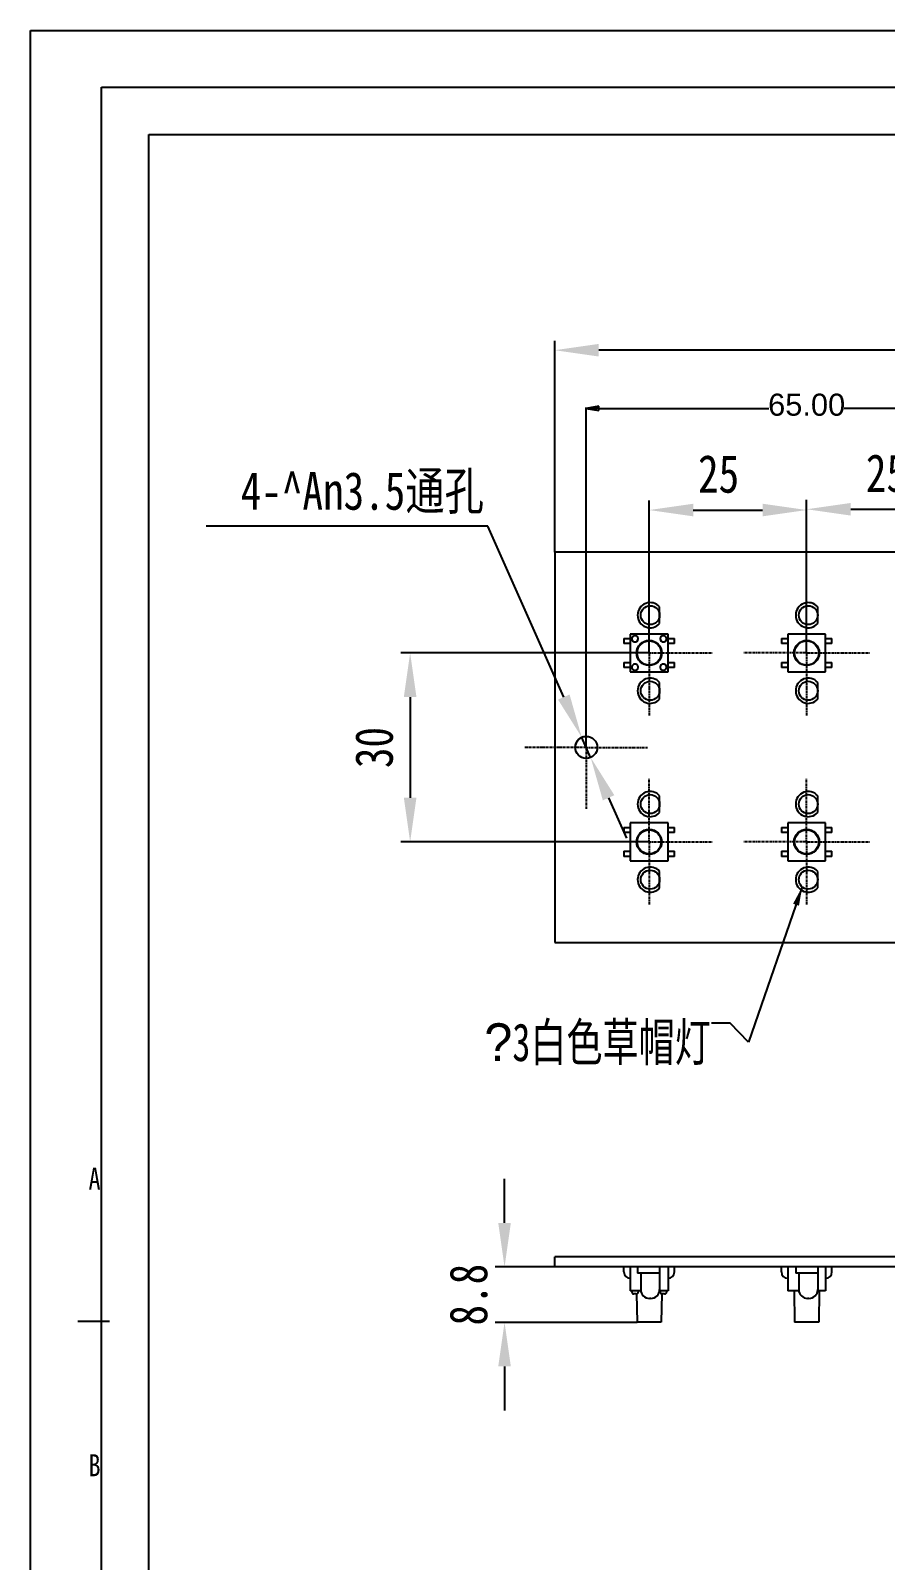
# Model space of a CAD drawing. Header units: inches. Extents: x 42 to 642, y 16 to 461.
# Drawn here: x 42.4 to 178.1, y 218.2 to 461.1 of the extents above; entities that cross this region are included whole.
import ezdxf

# ---------------------------------------------------------------- set-up
doc = ezdxf.new("R2010")
doc.units = ezdxf.units.IN
doc.header["$MEASUREMENT"] = 0
doc.linetypes.add('CENTER', pattern=[0.6, 0.375, -0.075, 0.075, -0.075])
for name, color, linetype in [('PRT0204_DXF_AXIS', 7, 'Continuous'), ('PRT0204_DXF_CONTINUOUS_LINE', 7, 'Continuous'), ('PRT0204_DXF_DIMENSION', 7, 'Continuous'), ('PRT0204_DXF_TEXT', 7, 'Continuous')]:
    doc.layers.add(name, color=color, linetype=linetype)
doc.styles.get("Standard").update_dxf_attribs({"font": 'arial.ttf'})
doc.styles.add('TEXTSTYLE_2', font='txt', dxfattribs={"width": 0.8})
doc.styles.add('TEXTSTYLE_6', font='symbol_asme.ttf')
doc.dimstyles.new('DIMSTYLE_1', dxfattribs={"dimtxt": 3.5, "dimasz": 2, "dimexe": 0.125, "dimexo": 0.0625, "dimgap": 0.078125, "dimtad": 0, "dimtih": 1, "dimtoh": 1, "dimzin": 4, "dimdsep": 46, "dimtxsty": 'Standard', "dimblk": 'CLOSED', "dimcen": 0.09, "dimclrd": 1, "dimclre": 3, "dimclrt": 6, "dimadec": 0, "dimazin": 0, "dimtfac": 1, "dimtofl": 0, "dimtmove": 0, "dimatfit": 3, "dimldrblk": 'CLOSED', "dimfxl": 1, "dimtolj": 1, "dimtzin": 4, "dimarcsym": 0})
doc.dimstyles.new('DIMSTYLE_2', dxfattribs={"dimtxt": 6, "dimasz": 7, "dimexe": 1.5, "dimexo": 0, "dimgap": 0.75, "dimtad": 1, "dimdec": 3, "dimdsep": 46, "dimtxsty": 'TEXTSTYLE_2', "dimblk": '_FILLED', "dimblk1": '_FILLED', "dimblk2": '_FILLED', "dimcen": 0.09, "dimadec": 3, "dimazin": 2, "dimtp": 0.5, "dimtm": 0.5, "dimtfac": 1, "dimtdec": 3, "dimtofl": 0, "dimtmove": 0, "dimatfit": 3, "dimldrblk": '_FILLED', "dimfxl": 1, "dimtolj": 1, "dimarcsym": 0})
doc.dimstyles.new('DIMSTYLE_3', dxfattribs={"dimtxt": 6, "dimasz": 7, "dimexe": 1.5, "dimexo": 0, "dimgap": 0.75, "dimtad": 1, "dimdec": 3, "dimdsep": 46, "dimtxsty": 'TEXTSTYLE_2', "dimblk": '_FILLED', "dimblk1": '_FILLED', "dimblk2": '_FILLED', "dimcen": 0.09, "dimadec": 3, "dimazin": 2, "dimtp": 0.2, "dimtm": 0.2, "dimtfac": 1, "dimtdec": 3, "dimtofl": 0, "dimtmove": 0, "dimatfit": 3, "dimldrblk": '_FILLED', "dimfxl": 1, "dimtolj": 1, "dimarcsym": 0})
doc.dimstyles.new('DIMSTYLE_4', dxfattribs={"dimtxt": 6, "dimasz": 7, "dimexe": 1.5, "dimexo": 0, "dimtad": 1, "dimdec": 3, "dimdsep": 46, "dimtxsty": 'TEXTSTYLE_2', "dimblk": '_FILLED', "dimblk1": '_FILLED', "dimblk2": '_FILLED', "dimcen": 0.09, "dimadec": 3, "dimazin": 2, "dimtp": 0.1, "dimtm": 0.1, "dimtfac": 1, "dimtdec": 3, "dimtmove": 0, "dimatfit": 2, "dimldrblk": '_FILLED', "dimfxl": 1, "dimtolj": 1, "dimarcsym": 0})
doc.dimstyles.get("Standard").update_dxf_attribs({"dimtxt": 5, "dimasz": 3, "dimexe": 0.18, "dimexo": 0.0625, "dimgap": 0.09, "dimtad": 0, "dimtih": 1, "dimtoh": 1, "dimdec": 1, "dimzin": 0, "dimdsep": 46, "dimtxsty": 'Standard', "dimcen": 0.09, "dimclrd": 3, "dimclre": 4, "dimclrt": 1, "dimadec": 0, "dimazin": 0, "dimtfac": 1, "dimtdec": 1, "dimtofl": 0, "dimtmove": 0, "dimatfit": 3, "dimfxl": 1, "dimtolj": 1, "dimtzin": 0, "dimarcsym": 0})

# ---------------------------------------------------------------- blocks, each defined once
blk = doc.blocks.new('_FILLED')
at = {"color": 0, "linetype": 'ByBlock'}
blk.add_solid([(0, 0), (-1, 0.143), (-1, -0.143)], dxfattribs=at)
blk = doc.blocks.new('*D90')
at = {"layer": 'Defpoints', "color": 0, "linetype": 'Continuous', "transparency": 16777216}
for p in [(125.63, 410.35), (125.63, 378.27), (365.63, 378.27)]:
    blk.add_point(p, dxfattribs=at)
at = {"layer": 'PRT0204_DXF_DIMENSION', "color": 0, "linetype": 'Continuous', "lineweight": -2, "transparency": 16777216}
for p, q in [((125.63, 378.27), (125.63, 411.85)), ((365.63, 378.27), (365.63, 411.85)), ((358.63, 410.35), (132.63, 410.35))]:
    blk.add_line(p, q, dxfattribs=at)
at = {"layer": 'PRT0204_DXF_DIMENSION', "color": 0, "linetype": 'Continuous', "lineweight": -2, "transparency": 16777216, "xscale": 7, "yscale": 7, "zscale": 7, "rotation": 180}
blk.add_blockref('_FILLED', (125.63, 410.35), dxfattribs=at)
at = {"layer": 'PRT0204_DXF_DIMENSION', "color": 0, "linetype": 'Continuous', "lineweight": -2, "transparency": 16777216, "xscale": 7, "yscale": 7, "zscale": 7}
blk.add_blockref('_FILLED', (365.63, 410.35), dxfattribs=at)
at = {"layer": 'PRT0204_DXF_DIMENSION', "color": 0, "linetype": 'Continuous', "transparency": 16777216, "insert": (245.57, 419.1), "char_height": 6, "attachment_point": 2, "line_spacing_factor": 0.9, "style": 'TEXTSTYLE_2'}
blk.add_mtext('\\A1;240', dxfattribs=at)
blk = doc.blocks.new('*D91')
at = {"layer": 'Defpoints', "color": 0, "linetype": 'Continuous', "transparency": 16777216}
for p in [(140.63, 362.27), (102.68, 332.27), (140.63, 332.27)]:
    blk.add_point(p, dxfattribs=at)
at = {"layer": 'PRT0204_DXF_DIMENSION', "color": 0, "linetype": 'Continuous', "lineweight": -2, "transparency": 16777216}
for p, q in [((140.63, 362.27), (101.18, 362.27)), ((102.68, 355.27), (102.68, 339.27)), ((140.63, 332.27), (101.18, 332.27))]:
    blk.add_line(p, q, dxfattribs=at)
at = {"layer": 'PRT0204_DXF_DIMENSION', "color": 0, "linetype": 'Continuous', "lineweight": -2, "transparency": 16777216, "xscale": 7, "yscale": 7, "zscale": 7}
for p, rotation in [((102.68, 362.27), 90), ((102.68, 332.27), 270)]:
    blk.add_blockref('_FILLED', p, dxfattribs=dict(at, rotation=rotation))
at = {"layer": 'PRT0204_DXF_DIMENSION', "color": 0, "linetype": 'Continuous', "transparency": 16777216, "insert": (93.93, 347.25), "char_height": 6, "attachment_point": 2, "rotation": 90, "line_spacing_factor": 0.9, "style": 'TEXTSTYLE_2'}
blk.add_mtext('\\A1;30', dxfattribs=at)
blk = doc.blocks.new('*D92')
at = {"layer": 'Defpoints', "color": 0, "linetype": 'Continuous', "transparency": 16777216}
for p in [(165.63, 384.97), (140.63, 362.27), (165.63, 362.27)]:
    blk.add_point(p, dxfattribs=at)
at = {"layer": 'PRT0204_DXF_DIMENSION', "color": 0, "linetype": 'Continuous', "lineweight": -2, "transparency": 16777216}
for p, q in [((140.63, 362.27), (140.63, 386.47)), ((165.63, 362.27), (165.63, 386.47)), ((147.63, 384.97), (158.63, 384.97))]:
    blk.add_line(p, q, dxfattribs=at)
at = {"layer": 'PRT0204_DXF_DIMENSION', "color": 0, "linetype": 'Continuous', "lineweight": -2, "transparency": 16777216, "xscale": 7, "yscale": 7, "zscale": 7, "rotation": 180}
blk.add_blockref('_FILLED', (140.63, 384.97), dxfattribs=at)
at = {"layer": 'PRT0204_DXF_DIMENSION', "color": 0, "linetype": 'Continuous', "lineweight": -2, "transparency": 16777216, "xscale": 7, "yscale": 7, "zscale": 7}
blk.add_blockref('_FILLED', (165.63, 384.97), dxfattribs=at)
at = {"layer": 'PRT0204_DXF_DIMENSION', "color": 0, "linetype": 'Continuous', "transparency": 16777216, "insert": (151.65, 393.72), "char_height": 6, "attachment_point": 2, "line_spacing_factor": 0.9, "style": 'TEXTSTYLE_2'}
blk.add_mtext('\\A1;25', dxfattribs=at)
blk = doc.blocks.new('*D93')
at = {"layer": 'Defpoints', "color": 0, "linetype": 'Continuous', "transparency": 16777216}
for p in [(190.63, 385.09), (165.63, 362.27), (190.63, 362.27)]:
    blk.add_point(p, dxfattribs=at)
at = {"layer": 'PRT0204_DXF_DIMENSION', "color": 0, "linetype": 'Continuous', "lineweight": -2, "transparency": 16777216}
for p, q in [((165.63, 362.27), (165.63, 386.59)), ((190.63, 362.27), (190.63, 386.59)), ((172.63, 385.09), (183.63, 385.09))]:
    blk.add_line(p, q, dxfattribs=at)
at = {"layer": 'PRT0204_DXF_DIMENSION', "color": 0, "linetype": 'Continuous', "lineweight": -2, "transparency": 16777216, "xscale": 7, "yscale": 7, "zscale": 7, "rotation": 180}
blk.add_blockref('_FILLED', (165.63, 385.09), dxfattribs=at)
at = {"layer": 'PRT0204_DXF_DIMENSION', "color": 0, "linetype": 'Continuous', "lineweight": -2, "transparency": 16777216, "xscale": 7, "yscale": 7, "zscale": 7}
blk.add_blockref('_FILLED', (190.63, 385.09), dxfattribs=at)
at = {"layer": 'PRT0204_DXF_DIMENSION', "color": 0, "linetype": 'Continuous', "transparency": 16777216, "insert": (178.3, 393.84), "char_height": 6, "attachment_point": 2, "line_spacing_factor": 0.9, "style": 'TEXTSTYLE_2'}
blk.add_mtext('\\A1;25', dxfattribs=at)
blk = doc.blocks.new('_CLOSED')
at = {"color": 0, "linetype": 'ByBlock'}
for p, q in [((0, 0), (-1, 0.17)), ((-1, 0.17), (-1, -0.17)), ((-1, -0.17), (0, 0)), ((-1, 0), (0, 0))]:
    blk.add_line(p, q, dxfattribs=at)
blk = doc.blocks.new('*D95')
at = {"layer": 'Defpoints', "color": 0, "linetype": 'Continuous', "transparency": 16777216}
for p in [(195.63, 401.11), (130.63, 347.27), (195.63, 347.27)]:
    blk.add_point(p, dxfattribs=at)
at = {"layer": 'PRT0204_DXF_DIMENSION', "color": 3, "linetype": 'Continuous', "lineweight": -2, "transparency": 16777216}
for p, q in [((130.63, 347.33), (130.63, 401.24)), ((195.63, 347.33), (195.63, 401.24))]:
    blk.add_line(p, q, dxfattribs=at)
at = {"layer": 'PRT0204_DXF_DIMENSION', "color": 1, "linetype": 'Continuous', "lineweight": -2, "transparency": 16777216}
for p, q in [((132.63, 401.11), (159.64, 401.11)), ((193.63, 401.11), (171.61, 401.11))]:
    blk.add_line(p, q, dxfattribs=at)
at = {"layer": 'PRT0204_DXF_DIMENSION', "color": 1, "linetype": 'Continuous', "lineweight": -2, "transparency": 16777216, "xscale": 2, "yscale": 2, "zscale": 2, "rotation": 180}
blk.add_blockref('_CLOSED', (130.63, 401.11), dxfattribs=at)
at = {"layer": 'PRT0204_DXF_DIMENSION', "color": 1, "linetype": 'Continuous', "lineweight": -2, "transparency": 16777216, "xscale": 2, "yscale": 2, "zscale": 2}
blk.add_blockref('_CLOSED', (195.63, 401.11), dxfattribs=at)
at = {"layer": 'PRT0204_DXF_DIMENSION', "color": 6, "linetype": 'Continuous', "transparency": 16777216, "insert": (165.63, 403.45), "char_height": 3.5, "attachment_point": 2, "line_spacing_factor": 0.9}
blk.add_mtext('\\A1;65.00', dxfattribs=at)
blk = doc.blocks.new('*D97')
at = {"layer": 'Defpoints', "color": 0, "linetype": 'Continuous', "transparency": 16777216}
for p in [(117.67, 264.76), (125.63, 264.76), (138.72, 255.96)]:
    blk.add_point(p, dxfattribs=at)
at = {"layer": 'PRT0204_DXF_DIMENSION', "color": 0, "linetype": 'Continuous', "lineweight": -2, "transparency": 16777216}
for p, q in [((117.67, 271.76), (117.67, 278.76)), ((125.63, 264.76), (116.17, 264.76)), ((138.72, 255.96), (116.17, 255.96)), ((117.67, 248.96), (117.67, 241.96))]:
    blk.add_line(p, q, dxfattribs=at)
at = {"layer": 'PRT0204_DXF_DIMENSION', "color": 0, "linetype": 'Continuous', "lineweight": -2, "transparency": 16777216, "xscale": 7, "yscale": 7, "zscale": 7}
for p, rotation in [((117.67, 264.76), 270), ((117.67, 255.96), 90)]:
    blk.add_blockref('_FILLED', p, dxfattribs=dict(at, rotation=rotation))
at = {"layer": 'PRT0204_DXF_DIMENSION', "color": 0, "linetype": 'Continuous', "transparency": 16777216, "insert": (108.92, 260.36), "char_height": 6, "attachment_point": 2, "rotation": 90, "line_spacing_factor": 0.9, "style": 'TEXTSTYLE_2'}
blk.add_mtext('\\A1;8.8', dxfattribs=at)
blk = doc.blocks.new('*D105')
at = {"layer": 'Defpoints', "color": 0, "linetype": 'Continuous', "transparency": 16777216}
for p in [(129.92, 348.87), (131.34, 345.67)]:
    blk.add_point(p, dxfattribs=at)
at = {"layer": 'PRT0204_DXF_DIMENSION', "color": 0, "linetype": 'Continuous', "lineweight": -2, "transparency": 16777216}
for p, q in [((115.01, 382.39), (70.32, 382.39)), ((127.08, 355.26), (115.01, 382.39)), ((131.34, 345.67), (129.92, 348.87)), ((134.19, 339.27), (137.03, 332.88))]:
    blk.add_line(p, q, dxfattribs=at)
at = {"layer": 'PRT0204_DXF_DIMENSION', "color": 0, "linetype": 'Continuous', "lineweight": -2, "transparency": 16777216, "xscale": 7, "yscale": 7, "zscale": 7}
for p, rotation in [((129.92, 348.87), 293.9767293566173), ((131.34, 345.67), 113.9767293566173)]:
    blk.add_blockref('_FILLED', p, dxfattribs=dict(at, rotation=rotation))
at = {"layer": 'PRT0204_DXF_DIMENSION', "color": 0, "linetype": 'Continuous', "transparency": 16777216, "insert": (114.39, 391.01), "char_height": 6, "attachment_point": 3, "line_spacing_factor": 0.9, "style": 'TEXTSTYLE_2'}
blk.add_mtext('\\A1;4-^An3.5通孔', dxfattribs=at)

msp = doc.modelspace()

# ---------------------------------------------------------------- linework, layer by layer
at = {"color": 7, "linetype": 'Continuous'}
for p, q in [((42.4242, 15.6112), (42.4242, 461.1112)), ((42.4242, 461.1112), (642.4242, 461.1112)), ((53.6742, 27.6112), (53.6742, 452.1112)), ((53.6742, 27.6112), (53.6742, 452.1112)), ((53.6742, 452.1112), (631.1742, 452.1112)), ((61.1742, 35.1112), (61.1742, 444.6112)), ((61.1742, 444.6112), (623.6742, 444.6112)), ((54.9242, 256.1112), (49.9242, 256.1112))]:
    msp.add_line(p, q, dxfattribs=at)
at = {"color": 1, "linetype": 'Continuous'}
msp.add_arc((130.6314, 347.2662), 1.75, 105.465608, 180, dxfattribs=at)
at = {"layer": 'PRT0204_DXF_AXIS', "color": 4, "linetype": 'CENTER'}
for p, q in [((140.6314, 362.2662), (140.6314, 375.7662)), ((165.6314, 362.2662), (165.6314, 375.7662)), ((140.6314, 362.2662), (130.6314, 362.2662)), ((140.6314, 362.2662), (140.6314, 352.2662)), ((140.6314, 362.2662), (150.6314, 362.2662)), ((165.6314, 362.2662), (155.6314, 362.2662)), ((165.6314, 362.2662), (165.6314, 352.2662)), ((165.6314, 362.2662), (175.6314, 362.2662)), ((130.6314, 347.2662), (130.6314, 357.0162)), ((130.6314, 347.2662), (120.8814, 347.2662)), ((130.6314, 347.2662), (130.6314, 337.5162)), ((130.6314, 347.2662), (140.3814, 347.2662)), ((140.6314, 332.2662), (140.6314, 342.2662)), ((165.6314, 332.2662), (165.6314, 342.2662)), ((140.6314, 332.2662), (130.6314, 332.2662)), ((140.6314, 332.2662), (140.6314, 322.2662)), ((140.6314, 332.2662), (150.6314, 332.2662)), ((165.6314, 332.2662), (155.6314, 332.2662)), ((165.6314, 332.2662), (165.6314, 322.2662)), ((165.6314, 332.2662), (175.6314, 332.2662))]:
    msp.add_line(p, q, dxfattribs=at)
at = {"layer": 'PRT0204_DXF_CONTINUOUS_LINE', "color": 7, "linetype": 'Continuous'}
for p, q in [((125.6314, 378.2662), (125.6314, 316.2662)), ((365.6314, 378.2662), (125.6314, 378.2662)), ((142.2869, 366.9433), (142.2869, 369.589)), ((167.3869, 366.9433), (167.3869, 369.589)), ((136.6314, 364.5662), (136.6314, 363.7662)), ((136.6314, 364.5662), (137.6314, 364.5662)), ((137.6314, 365.2662), (137.6314, 359.2662)), ((143.6314, 365.2662), (137.6314, 365.2662)), ((143.6314, 359.2662), (143.6314, 365.2662)), ((143.6314, 364.5662), (144.6314, 364.5662)), ((144.6314, 363.7662), (144.6314, 364.5662)), ((161.6314, 364.5662), (161.6314, 363.7662)), ((161.6314, 364.5662), (162.6314, 364.5662)), ((162.6314, 365.2662), (162.6314, 359.2662)), ((168.6314, 365.2662), (162.6314, 365.2662)), ((168.6314, 359.2662), (168.6314, 365.2662)), ((168.6314, 364.5662), (169.6314, 364.5662)), ((169.6314, 363.7662), (169.6314, 364.5662)), ((137.6314, 363.7662), (136.6314, 363.7662)), ((144.6314, 363.7662), (143.6314, 363.7662)), ((162.6314, 363.7662), (161.6314, 363.7662)), ((169.6314, 363.7662), (168.6314, 363.7662)), ((136.6314, 360.7662), (136.6314, 359.9662)), ((136.6314, 360.7662), (137.6314, 360.7662)), ((137.6314, 359.9662), (136.6314, 359.9662)), ((143.6314, 360.7662), (144.6314, 360.7662)), ((144.6314, 359.9662), (143.6314, 359.9662)), ((144.6314, 359.9662), (144.6314, 360.7662)), ((161.6314, 360.7662), (161.6314, 359.9662)), ((161.6314, 360.7662), (162.6314, 360.7662)), ((162.6314, 359.9662), (161.6314, 359.9662)), ((168.6314, 360.7662), (169.6314, 360.7662)), ((169.6314, 359.9662), (168.6314, 359.9662)), ((169.6314, 359.9662), (169.6314, 360.7662)), ((137.6314, 359.2662), (143.6314, 359.2662)), ((142.2869, 354.9433), (142.2869, 357.589)), ((162.6314, 359.2662), (168.6314, 359.2662)), ((167.3869, 354.9433), (167.3869, 357.589)), ((142.2869, 336.9433), (142.2869, 339.589)), ((167.3869, 336.9433), (167.3869, 339.589)), ((136.6314, 334.5662), (136.6314, 333.7662)), ((136.6314, 334.5662), (137.6314, 334.5662)), ((137.6314, 333.7662), (136.6314, 333.7662)), ((137.6314, 335.2662), (137.6314, 329.2662)), ((143.6314, 335.2662), (137.6314, 335.2662)), ((143.6314, 329.2662), (143.6314, 335.2662)), ((143.6314, 334.5662), (144.6314, 334.5662)), ((144.6314, 333.7662), (143.6314, 333.7662)), ((144.6314, 333.7662), (144.6314, 334.5662)), ((161.6314, 334.5662), (161.6314, 333.7662)), ((161.6314, 334.5662), (162.6314, 334.5662)), ((162.6314, 333.7662), (161.6314, 333.7662)), ((162.6314, 335.2662), (162.6314, 329.2662)), ((168.6314, 335.2662), (162.6314, 335.2662)), ((168.6314, 329.2662), (168.6314, 335.2662)), ((168.6314, 334.5662), (169.6314, 334.5662)), ((169.6314, 333.7662), (168.6314, 333.7662)), ((169.6314, 333.7662), (169.6314, 334.5662)), ((136.6314, 330.7662), (136.6314, 329.9662)), ((136.6314, 330.7662), (137.6314, 330.7662)), ((143.6314, 330.7662), (144.6314, 330.7662)), ((144.6314, 329.9662), (144.6314, 330.7662)), ((161.6314, 330.7662), (161.6314, 329.9662)), ((161.6314, 330.7662), (162.6314, 330.7662)), ((168.6314, 330.7662), (169.6314, 330.7662)), ((169.6314, 329.9662), (169.6314, 330.7662)), ((137.6314, 329.9662), (136.6314, 329.9662)), ((137.6314, 329.2662), (143.6314, 329.2662)), ((144.6314, 329.9662), (143.6314, 329.9662)), ((162.6314, 329.9662), (161.6314, 329.9662)), ((162.6314, 329.2662), (168.6314, 329.2662)), ((169.6314, 329.9662), (168.6314, 329.9662)), ((142.2869, 324.9433), (142.2869, 327.589)), ((167.3869, 324.9433), (167.3869, 327.589)), ((125.6314, 316.2662), (365.6314, 316.2662)), ((125.6314, 264.7644), (125.6314, 266.3644)), ((365.6314, 266.3644), (125.6314, 266.3644)), ((365.6314, 264.7644), (125.6314, 264.7644)), ((136.6314, 263.9644), (136.6314, 264.7644)), ((137.6314, 264.7644), (137.6314, 260.9644)), ((138.7869, 264.7644), (138.7869, 263.7644)), ((142.2869, 263.7644), (138.7869, 263.7644)), ((139.2869, 263.7644), (139.2869, 261.1644)), ((142.2869, 264.7644), (142.2869, 261.1644)), ((143.6314, 264.7644), (143.6314, 260.9644)), ((144.6314, 263.9644), (144.6314, 264.7644)), ((161.6314, 263.9644), (161.6314, 264.7644)), ((162.6314, 264.7644), (162.6314, 260.9644)), ((163.8869, 264.7644), (163.8869, 263.7644)), ((167.3869, 263.7644), (163.8869, 263.7644)), ((164.3869, 263.7644), (164.3869, 261.1644)), ((167.3869, 264.7644), (167.3869, 261.1644)), ((168.6314, 264.7644), (168.6314, 260.9644)), ((169.6314, 263.9644), (169.6314, 264.7644)), ((139.2869, 260.9644), (137.6314, 260.9644)), ((137.8814, 260.9644), (137.8814, 260.7644)), ((138.5814, 260.4644), (138.1814, 260.4644)), ((138.6401, 260.4654), (138.7187, 255.9644)), ((138.8814, 260.9644), (138.8814, 260.7644)), ((143.6314, 260.9644), (142.2869, 260.9644)), ((142.3814, 260.9644), (142.3814, 260.7644)), ((142.6227, 260.4654), (142.5441, 255.9644)), ((143.0814, 260.4644), (142.6814, 260.4644)), ((143.3814, 260.9644), (143.3814, 260.7644)), ((164.3869, 260.9644), (162.6314, 260.9644)), ((163.6314, 260.9644), (163.7187, 255.9644)), ((168.6314, 260.9644), (167.3869, 260.9644)), ((167.6314, 260.9644), (167.5441, 255.9644)), ((140.8869, 259.7644), (140.6869, 259.7644)), ((165.9869, 259.7644), (165.7869, 259.7644)), ((142.5441, 255.9644), (138.7187, 255.9644)), ((167.5441, 255.9644), (163.7187, 255.9644))]:
    msp.add_line(p, q, dxfattribs=at)
for centre, radius in [((140.7869, 368.2662), 1.5), ((165.8869, 368.2662), 1.5), ((140.6314, 362.2662), 2), ((140.6314, 362.2662), 1.9127), ((165.6314, 362.2662), 2), ((165.6314, 362.2662), 1.9127), ((140.7869, 356.2662), 1.5), ((165.8869, 356.2662), 1.5), ((130.6314, 347.2662), 1.75), ((140.7869, 338.2662), 1.5), ((165.8869, 338.2662), 1.5), ((140.6314, 332.2662), 2), ((140.6314, 332.2662), 1.9127), ((165.6314, 332.2662), 2), ((165.6314, 332.2662), 1.9127), ((140.7869, 326.2662), 1.5), ((165.8869, 326.2662), 1.5)]:
    msp.add_circle(centre, radius, dxfattribs=at)
for centre, radius, start, end in [((140.7869, 368.2662), 2, 41.409622, 318.590378), ((165.8869, 368.2662), 2, 41.409622, 318.590378), ((138.3804, 364.5157), 0.4989, 154.426972, 179.941802), ((138.3814, 364.5162), 0.5, 180, 0), ((138.3815, 364.5163), 0.4999, 205.662073, 359.989346), ((142.8814, 364.5162), 0.5, 180, 0), ((142.8813, 364.5163), 0.4999, 180.010431, 334.381667), ((142.882, 364.5156), 0.4995, 0.064898, 25.612789), ((138.3809, 360.0167), 0.4995, 180.064814, 194.870274), ((138.3814, 360.0164), 0.4997, 25.633457, 154.409966), ((142.8814, 360.0162), 0.5, 0, 180), ((142.8814, 360.0164), 0.4997, 25.633465, 154.409987), ((142.8825, 360.0167), 0.4989, 334.426961, 359.9418), ((140.7869, 356.2662), 2, 41.409622, 318.590378), ((165.8869, 356.2662), 2, 41.409622, 318.590378), ((140.7869, 338.2662), 2, 41.409622, 318.590378), ((165.8869, 338.2662), 2, 41.409622, 318.590378), ((140.7869, 326.2662), 2, 41.409622, 318.590378), ((165.8869, 326.2662), 2, 41.409622, 318.590378), ((137.6314, 263.9644), 1, 180, 270), ((143.6314, 263.9644), 1, 270, 0), ((162.6314, 263.9644), 1, 180, 270), ((168.6314, 263.9644), 1, 270, 0), ((138.1814, 260.7644), 0.3, 180, 270), ((138.5814, 260.7644), 0.3, 270, 0), ((140.6869, 261.1644), 1.4, 180, 270), ((140.8869, 261.1644), 1.4, 270, 0), ((142.6814, 260.7644), 0.3, 180, 270), ((143.0814, 260.7644), 0.3, 270, 0), ((165.7869, 261.1644), 1.4, 180, 270), ((165.9869, 261.1644), 1.4, 270, 0)]:
    msp.add_arc(centre, radius, start, end, dxfattribs=at)
for points in [[(137.8814, 364.5162), (137.8814, 364.4422), (137.8989, 364.3665), (137.9309, 364.2998)], [(138.8814, 364.5162), (138.8814, 364.5902), (138.8639, 364.6659), (138.8319, 364.7326)], [(142.4307, 364.7322), (142.3988, 364.6656), (142.3814, 364.59), (142.3814, 364.5162)], [(143.3321, 364.3001), (143.364, 364.3667), (143.3814, 364.4423), (143.3814, 364.5162)], [(137.9307, 360.2322), (137.8988, 360.1656), (137.8814, 360.09), (137.8814, 360.0162)], [(138.8814, 360.0162), (138.8814, 360.0902), (138.8639, 360.1659), (138.8319, 360.2326)], [(138.8321, 359.8001), (138.864, 359.8667), (138.8814, 359.9423), (138.8814, 360.0162)], [(142.4307, 360.2322), (142.3988, 360.1656), (142.3814, 360.09), (142.3814, 360.0162)], [(142.3814, 360.0162), (142.3814, 359.9422), (142.3989, 359.8665), (142.4309, 359.7998)], [(143.3814, 360.0162), (143.3814, 360.0902), (143.3639, 360.1659), (143.3319, 360.2326)]]:
    msp.add_open_spline(points, degree=3, dxfattribs=at)
for points, knots in [([(138.2735, 365.0042), (138.2004, 364.9879), (138.0596, 364.9218), (137.963, 364.7997), (137.9307, 364.7322)], [0, 0, 0, 0, 0.50002768, 1, 1, 1, 1]), ([(138.8319, 364.7326), (138.7845, 364.8314), (138.6175, 365.0015), (138.3804, 365.0281), (138.2735, 365.0042)], [0, 0, 0, 0, 0.5000215, 1, 1, 1, 1]), ([(142.9795, 365.0063), (142.8735, 365.0277), (142.6408, 364.9978), (142.4774, 364.8297), (142.4307, 364.7322)], [0, 0, 0, 0, 0.50012345, 1, 1, 1, 1]), ([(143.3319, 364.7326), (143.2989, 364.8015), (143.1994, 364.9257), (143.0544, 364.9912), (142.9795, 365.0063)], [0, 0, 0, 0, 0.49981438, 1, 1, 1, 1]), ([(137.8981, 359.8886), (137.9217, 359.7999), (138.0199, 359.6321), (138.1934, 359.5442), (138.2834, 359.526)], [0, 0, 0, 0, 0.49978195, 1, 1, 1, 1]), ([(138.2834, 359.526), (138.3893, 359.5046), (138.6221, 359.5345), (138.7854, 359.7027), (138.8321, 359.8001)], [0, 0, 0, 0, 0.50012345, 1, 1, 1, 1]), ([(142.4309, 359.7998), (142.4783, 359.7009), (142.6454, 359.5309), (142.8824, 359.5042), (142.9894, 359.5281)], [0, 0, 0, 0, 0.50002147, 1, 1, 1, 1]), ([(142.9894, 359.5281), (143.0624, 359.5444), (143.2032, 359.6105), (143.2998, 359.7326), (143.3321, 359.8001)], [0, 0, 0, 0, 0.50002768, 1, 1, 1, 1])]:
    msp.add_open_spline(points, degree=3, knots=knots, dxfattribs=at)

# ---------------------------------------------------------------- texts
at = {"color": 7, "linetype": 'Continuous', "char_height": 3.5, "width": 2.8, "attachment_point": 1, "line_spacing_factor": 0.9, "style": 'TEXTSTYLE_2'}
for s, insert in [('A', (51.6241, 280.5171)), ('B', (51.6241, 235.0171))]:
    msp.add_mtext(s, dxfattribs=dict(at, insert=insert))
at = {"layer": 'PRT0204_DXF_TEXT', "color": 1, "linetype": 'Continuous', "insert": (150.4092, 303.454), "char_height": 6, "width": 55.428486, "attachment_point": 3, "line_spacing_factor": 0.9, "style": 'TEXTSTYLE_6'}
msp.add_mtext('?\\fFangSong;{\\W0.7;3白色草帽灯}', dxfattribs=at)

# ---------------------------------------------------------------- dimensions: what is measured, and where the dimension line sits
at = {"layer": 'PRT0204_DXF_DIMENSION', "color": 1, "linetype": 'Continuous'}
for base, p1, p2, angle, dimstyle, picture, middle in [((125.6314, 410.3468), (365.6314, 378.2662), (125.6314, 378.2662), 180, 'DIMSTYLE_2', '*D90', (245.5728, 410.3468)), ((102.6834, 332.2662), (140.6314, 362.2662), (140.6314, 332.2662), 270, 'DIMSTYLE_3', '*D91', (102.6834, 347.2486)), ((117.671, 264.7644), (138.7187, 255.9644), (125.6314, 264.7644), 90, 'DIMSTYLE_3', '*D97', (117.671, 260.3644))]:
    dim = msp.add_linear_dim(base=base, p1=p1, p2=p2, angle=angle, dimstyle=dimstyle, dxfattribs=at)
    dim.commit()
    dim.dimension.update_dxf_attribs({"geometry": picture, "text_midpoint": middle, "dimtype": 160})
for base, p1, p2, dimstyle, picture, middle in [((195.6314, 401.1146), (130.6314, 347.2662), (195.6314, 347.2662), 'DIMSTYLE_1', '*D95', (165.6256, 401.1146)), ((165.6314, 384.9733), (140.6314, 362.2662), (165.6314, 362.2662), 'DIMSTYLE_3', '*D92', (151.6466, 384.9733)), ((190.6314, 385.0928), (165.6314, 362.2662), (190.6314, 362.2662), 'DIMSTYLE_3', '*D93', (178.2956, 385.0928))]:
    dim = msp.add_linear_dim(base=base, p1=p1, p2=p2, dimstyle=dimstyle, dxfattribs=at)
    dim.commit()
    dim.dimension.update_dxf_attribs({"geometry": picture, "text_midpoint": middle, "dimtype": 160})
dim = msp.add_diameter_dim_2p(p1=(131.3426, 345.6672), p2=(129.9203, 348.8652), text='4-^An<>通孔', dimstyle='DIMSTYLE_4', override={"dimtih": 1, "dimtoh": 1, "dimpost": '<>'}, dxfattribs=at)
dim.commit()
dim.dimension.update_dxf_attribs({"geometry": '*D105', "text_midpoint": (92.3543, 382.3881), "dimtype": 163})

# ---------------------------------------------------------------- leaders
at = {"layer": 'PRT0204_DXF_TEXT', "color": 1, "linetype": 'Continuous', "annotation_type": 0, "has_hookline": 1, "hookline_direction": 1, "text_width": 38.5029}
msp.add_leader([(164.9231, 325.1175), (156.4092, 300.454), (153.4992, 303.454), (150.4992, 303.454)], dimstyle='Standard', override={"dimtad": 0}, dxfattribs=at)

doc.saveas('drawing.dxf')
